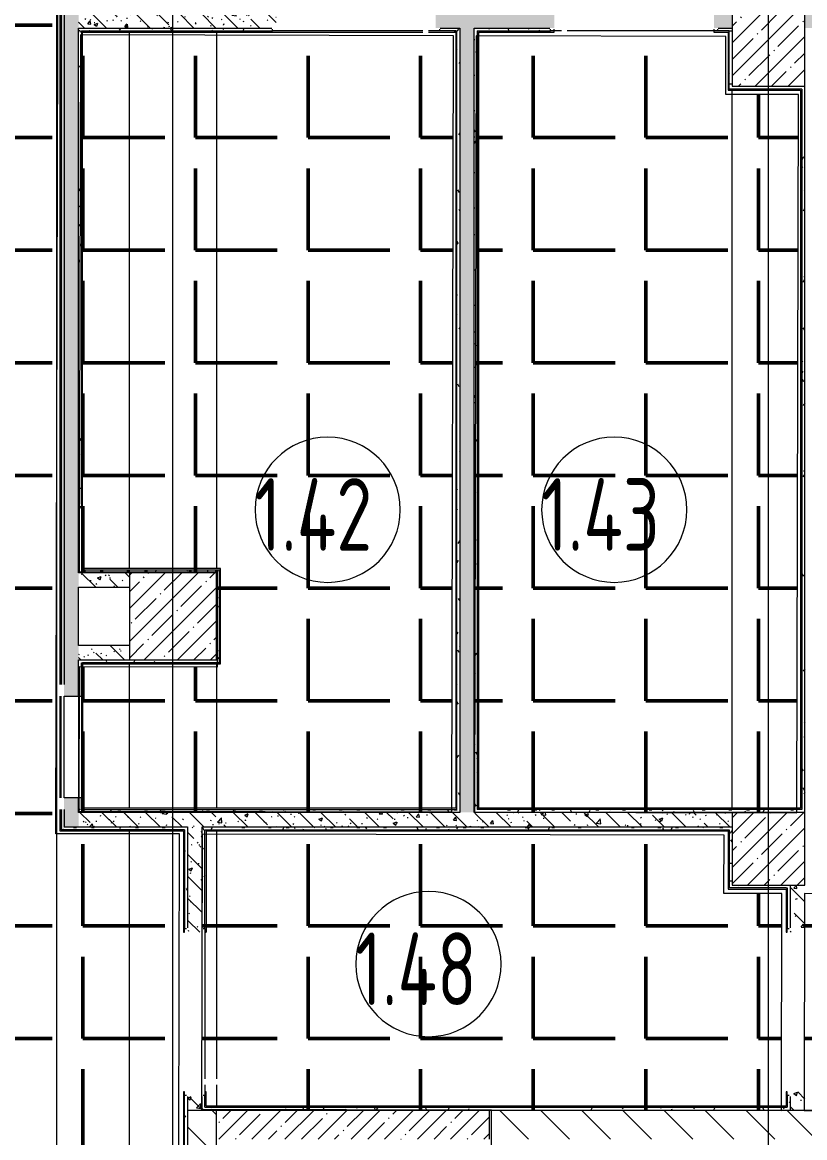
# Model space of a CAD drawing. Header units: millimetres. Extents: x -213547 to 415037, y -3642 to 106956.
# Drawn here: x 65487 to 70875, y 13274 to 20953 of the extents above; entities that cross this region are included whole.
import ezdxf

# ---------------------------------------------------------------- set-up
doc = ezdxf.new("R2010")
doc.units = ezdxf.units.MM
for name, color, linetype, lineweight in [('1144 Монтаж CF7', 152, 'Continuous', 50), ('A-AREA-BNDY', 7, 'Continuous', 5), ('A-AREA-IDEN', 7, 'Continuous', 9), ('A-FLOR', 7, 'Continuous', 9), ('A-WALL', 7, 'Continuous', 5), ('I-WALL', 7, 'Continuous', 5), ('S-COLS', 7, 'Continuous', 9), ('S-COLS-1', 7, 'Continuous', 5), ('Оси', 7, 'Continuous', 9)]:
    doc.layers.add(name, color=color, linetype=linetype, lineweight=lineweight)
doc.layers.add('A-WALL-1', color=9, linetype='Continuous', lineweight=5, true_color=0x808080)
doc.layers.add('A-WALL-FNSH-1', color=9, linetype='Continuous', lineweight=5, true_color=0x808080)
doc.styles.add('СПДС', font='ГОСТ тип А.ttf', dxfattribs={"width": 0.9})
pattern_1 = [(135, (64.7, -136.06), (-150.8683, -150.8683), [213.36, -35.56, 7.112, -35.56]), (135, (64.7, 14.71), (-150.8683, -150.8683), []), (50, (64.7, -136.06), (255.05767, -22.3145), [26.67, -293.37]), (355, (64.7, -136.06), (-49.3404, 267.4791), [21.336, -234.696]), (100.451, (85.96, -137.92), (205.7195, 245.16356), [22.666, -249.326]), (46.184, (64.7, -64.94), (379.511, -58.86), [40.005, -440.055]), (96.636, (96.33, -69.85), (332.3634, 346.3991), [33.999, -373.989]), (351.184, (64.7, -64.94), (332.3669, 346.3953), [32.004, -352.044]), (21, (100.26, -82.72), (212.26017, -143.1711), [26.67, -293.37]), (326, (100.26, -82.72), (86.5224, 257.8632), [21.336, -234.696]), (71.451, (117.95, -94.65), (298.78395, 114.6901), [22.666, -249.326]), (37.5, (64.7, -136.06), (4.32385, 118.37751), [6.706, -225.146, 6.706, -231.546, -235.585]), (37.5, (64.7, -136.06), (4.32385, 118.37751), [-470.103, 6.706, -228.879]), (7.5, (64.7, -136.06), (93.54758, 140.2533), [6.706, -129.134, 6.706, -219.812, -89.789]), (7.5, (64.7, -136.06), (93.54758, 140.2533), [-362.356, 6.706, -83.083]), (327.5, (-14.6, -136.06), (189.82734, -8.02019), [6.706, -82.194, 6.706, -270.662, -368.046]), (327.5, (-14.6, -136.06), (189.82734, -8.02019), [-366.268, 6.706, -361.34]), (317.5, (-50.16, -136.06), (207.38114, 35.59764), [6.706, -108.864, 6.706, -177.495, -261.366]), (317.5, (-50.16, -136.06), (207.38114, 35.59764), [-299.771, 6.706, -254.66])]
pattern_2 = [(135, (64.7, -136.06), (-141.42136, -141.42136), [])]
pattern_3 = [(0, (64.7, -136.06), (243.84, 60.96), [20.117, -162.763, 20.117, -162.763, -975.36]), (0, (64.7, -136.06), (243.84, 60.96), [-365.76, 20.117, -345.643, 20.117, -162.763, -426.72]), (0, (64.7, -136.06), (243.84, 60.96), [-914.4, 20.117, -101.803, 20.117, -284.683]), (120, (156.14, -105.58), (-174.71291, 180.691634), [20.117, -162.763, 20.117, -162.763, -975.36]), (120, (156.14, -105.58), (-174.71291, 180.691634), [-365.76, 20.117, -345.643, 20.117, -162.763, -426.72]), (120, (156.14, -105.58), (-174.71291, 180.691634), [-914.4, 20.117, -101.803, 20.117, -284.683]), (240, (186.62, 16.34), (-69.12709, -241.651634), [20.117, -162.763, 20.117, -162.763, -975.36]), (240, (186.62, 16.34), (-69.12709, -241.651634), [-365.76, 20.117, -345.643, 20.117, -162.763, -426.72]), (240, (186.62, 16.34), (-69.12709, -241.651634), [-914.4, 20.117, -101.803, 20.117, -284.683])]
pattern_4 = [(0, (0, 0), (0, 775.335), [563.88, -211.455]), (90, (0, 0), (-775.335, 5e-14), [563.88, -211.455])]

# ---------------------------------------------------------------- blocks, each defined once
blk = doc.blocks.new('BSC_Колонна _Прямоугольная - 600х600-V21-Объем проектирования 1 этажа')
at = {"layer": 'S-COLS-1'}
h = blk.add_hatch(dxfattribs=at)
h.set_pattern_fill('FP_31', color=256, style=0, pattern_type=2)
h.set_pattern_definition([(45, (-66460, -17000), (-114.04925, 114.04925), []), (45, (-66345.95, -17000), (-114.04925, 114.04925), [201.613, -40.323, 6.706, -33.617])])
h.paths.add_polyline_path([(300, -300), (300, 300), (-300, 300), (-300, -300)])
for p, q in [((300, 300), (-300, 300)), ((-300, 300), (-300, -300)), ((300, -300), (300, 300)), ((-300, -300), (300, -300))]:
    blk.add_line(p, q, dxfattribs=at)
blk = doc.blocks.new('BSC_Колонна _Прямоугольная - 500х500-V91-Объем проектирования 1 этажа')
at = {"layer": 'S-COLS-1'}
h = blk.add_hatch(dxfattribs=at)
h.set_pattern_fill('FP_109', color=256, style=0, pattern_type=2)
h.set_pattern_definition([(45, (-70560, -15400), (-114.04925, 114.04925), []), (45, (-70445.95, -15400), (-114.04925, 114.04925), [201.613, -40.323, 6.706, -33.617])])
h.paths.add_polyline_path([(-222.9, -250), (250, -250), (250, 250), (-250, 250), (-250, -250)])
for p, q in [((250, 250), (-250, 250)), ((-250, 250), (-250, -250)), ((250, -250), (250, 250)), ((-250, -250), (250, -250))]:
    blk.add_line(p, q, dxfattribs=at)
blk = doc.blocks.new('BSC_Колонна _Прямоугольная - 500х500-V131-Объем проектирования 1 этажа')
at = {"layer": 'S-COLS-1'}
h = blk.add_hatch(dxfattribs=at)
h.set_pattern_fill('FP_132', color=256, style=0, pattern_type=2)
h.set_pattern_definition([(45, (-70560, -20900), (-114.04925, 114.04925), []), (45, (-70445.95, -20900), (-114.04925, 114.04925), [201.613, -40.323, 6.706, -33.617])])
h.paths.add_polyline_path([(-250, -250), (250, -250), (250, 250), (-250, 250), (-250, -237.6)])
for p, q in [((250, 250), (-250, 250)), ((-250, 250), (-250, -250)), ((250, -250), (250, 250)), ((-250, -250), (250, -250))]:
    blk.add_line(p, q, dxfattribs=at)
blk = doc.blocks.new('Марка_Помещения - Номер-25198446-Объем проектирования 1 этажа')
at = {"layer": 'A-AREA-IDEN'}
for start, end in [(360, 180), (180, 360)]:
    blk.add_arc((0, 0), 2.5, start, end, dxfattribs=at)

msp = doc.modelspace()

# ---------------------------------------------------------------- hatches: boundary and pattern name
at = {"layer": '1144 Монтаж CF7'}
h = msp.add_hatch(dxfattribs=at)
h.set_pattern_fill('ANGLE', color=256, scale=111)
h.set_pattern_definition(pattern_4)
h.paths.add_polyline_path([(66715.6, 23170.9), (66718.9, 24594.9), (60796.9, 24608.8), (60782.4, 18428.8), (57622.4, 18436.3), (57606.8, 11785.3), (60160.8, 11779.3), (60161.7, 12186.3), (60817.7, 12184.7), (60816.8, 11784.7), (66160.8, 11772.2), (66161.7, 12172.2), (66561.7, 12171.3), (66569.2, 15365.2), (65719.2, 15367.2), (65736.4, 22673.2), (66186.4, 22672.2), (66187.6, 23172.2)])
h = msp.add_hatch(dxfattribs=at)
h.set_pattern_fill('ANGLE', color=256, scale=111)
h.set_pattern_definition(pattern_4)
h.paths.add_polyline_path([(65877.9, 16516.9), (65875.6, 15522.9), (68444.6, 15516.8), (68457.1, 20860.8), (65888.1, 20866.9), (65879.5, 17172.9), (66829.5, 17170.6), (66827.9, 16514.6)])
h = msp.add_hatch(dxfattribs=at)
h.set_pattern_fill('ANGLE', color=256, scale=111)
h.set_pattern_definition(pattern_4)
h.paths.add_polyline_path([(70819.6, 15511.3), (70831.2, 20455.3), (70331.2, 20456.4), (70332.1, 20856.4), (68613.1, 20860.5), (68600.6, 15516.5)])
h = msp.add_hatch(dxfattribs=at)
h.set_pattern_fill('ANGLE', color=256, scale=111)
h.set_pattern_definition(pattern_4)
h.paths.add_polyline_path([(81062.3, 14931.2), (81062.3, 14959.2), (79140.3, 14963.7), (79140.3, 14935.7), (78592.3, 14937), (78592.3, 14965), (76480.1, 14970), (76480.1, 14942), (70874.3, 14955.1), (70870.8, 13461.1), (86274.7, 13425), (86280.5, 15869), (85036.5, 15871.9), (85034.2, 14921.9)])
h = msp.add_hatch(dxfattribs=at)
h.set_pattern_fill('ANGLE', color=256, scale=111)
h.set_pattern_definition(pattern_4)
h.paths.add_polyline_path([(66725.2, 15364.9), (66720.8, 13470.9), (70714.8, 13461.5), (70718.3, 14955.5), (70318.3, 14956.4), (70319.2, 15356.4)])
at = {"layer": 'I-WALL'}
h = msp.add_hatch(dxfattribs=at)
h.set_pattern_fill('FP_191', color=256, style=0, pattern_type=2)
h.set_pattern_definition(pattern_3)
h.paths.add_polyline_path([(65774.7, 15393.9), (65774.7, 15533.9), (65754.7, 15533.9), (65754.7, 15393.9), (65759.9, 15393.9)])
h.paths.add_polyline_path([(65774.7, 16393.9), (65774.7, 22663.9), (65754.7, 22663.9), (65754.7, 16393.9), (65759.9, 16393.9)])
h = msp.add_hatch(dxfattribs=at)
h.set_pattern_fill('FP_41', color=256, style=0, pattern_type=2)
h.set_pattern_definition(pattern_1)
h.paths.add_polyline_path([(65774.7, 15413.9), (65874.7, 15413.9), (65874.7, 15613.9), (65774.7, 15613.9), (65774.7, 15513.9)])
h.paths.add_polyline_path([(65774.7, 16313.9), (65874.7, 16313.9), (65874.7, 22663.9), (65774.7, 22663.9), (65774.7, 16393.9)])
h = msp.add_hatch(dxfattribs=at)
h.set_pattern_fill('FP_41', color=256, style=0, pattern_type=2)
h.set_pattern_definition(pattern_1)
h.paths.add_polyline_path([(66844.7, 20913.9), (67234.7, 20913.9), (67234.7, 21013.9), (65874.7, 21013.9), (65874.7, 20913.9), (66824.7, 20913.9)])
h = msp.add_hatch(dxfattribs=at)
h.set_pattern_fill('FP_41', color=256, style=0, pattern_type=2)
h.set_pattern_definition(pattern_1)
h.paths.add_polyline_path([(78474.5, 20913.9), (78644.5, 20913.9), (78644.5, 21013.9), (78444.5, 21013.9), (78444.5, 20913.9)])
h.paths.add_polyline_path([(76239.5, 20913.9), (77344.5, 20913.9), (77344.5, 21013.9), (76209.5, 21013.9), (76209.5, 20913.9), (76234.5, 20913.9)])
h.paths.add_polyline_path([(70274.7, 20913.9), (70374.7, 20913.9), (70374.7, 21013.9), (70249.7, 21013.8), (70249.7, 20913.9)])
h.paths.add_polyline_path([(70874.7, 20913.9), (74809.5, 20913.9), (74809.5, 21013.9), (70874.7, 21013.9), (70874.7, 20928.2)])
h.paths.add_polyline_path([(69149.7, 20913.9), (69149.7, 21013.9), (68334.7, 21013.9), (68334.7, 20913.9), (69124.7, 20913.9)])
h = msp.add_hatch(dxfattribs=at)
h.set_pattern_fill('FP_191', color=256, style=0, pattern_type=2)
h.set_pattern_definition(pattern_3)
h.paths.add_polyline_path([(65877.1, 17183.9), (65894.7, 17184.1), (65894.7, 20913.9), (65874.7, 20913.9), (65874.7, 17183.9)])
h = msp.add_hatch(dxfattribs=at)
h.set_pattern_fill('FP_191', color=256, style=0, pattern_type=2)
h.set_pattern_definition(pattern_3)
h.paths.add_polyline_path([(68499.7, 20893.9), (68499.7, 20913.9), (68364.7, 20913), (68364.7, 20905.9), (68359.7, 20905.9), (68359.7, 20893.9), (68479.7, 20893.9)])
h.paths.add_polyline_path([(65894.7, 20893.9), (67209.7, 20893.9), (67209.7, 20905.9), (67204.7, 20905.9), (67204.7, 20913.9), (65894.7, 20913.9), (65894.7, 20893.9)])
h = msp.add_hatch(dxfattribs=at)
h.set_pattern_fill('FP_191', color=256, style=0, pattern_type=2)
h.set_pattern_definition(pattern_3)
h.paths.add_polyline_path([(68499.7, 15533.9), (68499.7, 20893.9), (68479.7, 20892.5), (68479.7, 15533.9)])
h = msp.add_hatch(dxfattribs=at)
h.set_pattern_fill('FP_41', color=256, style=0, pattern_type=2)
h.set_pattern_definition(pattern_1)
h.paths.add_polyline_path([(68599.7, 15513.9), (68599.7, 20913.9), (68499.7, 20913.9), (68499.7, 15513.9), (68514.7, 15513.9)])
h = msp.add_hatch(dxfattribs=at)
h.set_pattern_fill('FP_191', color=256, style=0, pattern_type=2)
h.set_pattern_definition(pattern_3)
h.paths.add_polyline_path([(70374.7, 20893.9), (70374.7, 20913.9), (70279.7, 20912.5), (70279.7, 20905.9), (70274.7, 20905.9), (70274.7, 20893.9), (70354.7, 20893.9)])
h.paths.add_polyline_path([(68619.7, 20893.9), (69124.7, 20893.9), (69124.7, 20905.9), (69119.7, 20905.9), (69119.7, 20913.9), (68599.7, 20913.9), (68599.7, 20893.9)])
h = msp.add_hatch(dxfattribs=at)
h.set_pattern_fill('FP_191', color=256, style=0, pattern_type=2)
h.set_pattern_definition(pattern_3)
h.paths.add_polyline_path([(68599.7, 15513.9), (68619.7, 15513.9), (68619.7, 20893.9), (68599.7, 20893.9), (68599.7, 15533.9)])
h = msp.add_hatch(dxfattribs=at)
h.set_pattern_fill('FP_191', color=256, style=0, pattern_type=2)
h.set_pattern_definition(pattern_3)
h.paths.add_polyline_path([(70354.7, 20513.9), (70374.7, 20513.9), (70374.7, 20893.9), (70354.7, 20891.7), (70354.7, 20526.3)])
h = msp.add_hatch(dxfattribs=at)
h.set_pattern_fill('FP_191', color=256, style=0, pattern_type=2)
h.set_pattern_definition(pattern_3)
h.paths.add_polyline_path([(70846.7, 20493.9), (70854.7, 20493.9), (70854.7, 20513.9), (70354.7, 20513.9), (70354.7, 20493.9), (70376.7, 20493.9)])
h = msp.add_hatch(dxfattribs=at)
h.set_pattern_fill('FP_191', color=256, style=0, pattern_type=2)
h.set_pattern_definition(pattern_3)
h.paths.add_polyline_path([(70854.7, 15533.9), (70874.7, 15533.9), (70874.7, 20513.9), (70854.7, 20513.9), (70854.7, 15554.9)])
h = msp.add_hatch(dxfattribs=at)
h.set_pattern_fill('FP_191', color=256, style=0, pattern_type=2)
h.set_pattern_definition(pattern_3)
h.paths.add_polyline_path([(66224.7, 17163.9), (66824.7, 17163.9), (66822.5, 17183.9), (65874.7, 17183.9), (65874.7, 17163.9), (65894.7, 17163.9)])
h = msp.add_hatch(dxfattribs=at)
h.set_pattern_fill('FP_41', color=256, style=0, pattern_type=2)
h.set_pattern_definition(pattern_1)
h.paths.add_polyline_path([(65874.7, 17063.9), (66224.7, 17063.9), (66224.7, 17163.9), (65874.7, 17163.9)])
h = msp.add_hatch(dxfattribs=at)
h.set_pattern_fill('FP_191', color=256, style=0, pattern_type=2)
h.set_pattern_definition(pattern_3)
h.paths.add_polyline_path([(66824.7, 16563.9), (66844.7, 16564.4), (66844.7, 17183.9), (66824.7, 17183.9), (66824.7, 16816.4)])
h = msp.add_hatch(dxfattribs=at)
h.set_pattern_fill('FP_41', color=256, style=0, pattern_type=2)
h.set_pattern_definition(pattern_1)
h.paths.add_polyline_path([(66224.7, 16563.9), (66224.7, 16663.9), (65874.7, 16663.9), (65874.7, 16563.9), (65894.7, 16563.9)])
h = msp.add_hatch(dxfattribs=at)
h.set_pattern_fill('FP_191', color=256, style=0, pattern_type=2)
h.set_pattern_definition(pattern_3)
h.paths.add_polyline_path([(65874.7, 15513.9), (65894.7, 15513.9), (65894.7, 15613.9), (65874.7, 15613.9), (65874.7, 15533.9)])
h.paths.add_polyline_path([(65894.7, 16313.9), (65894.7, 16563.9), (65874.7, 16563.9), (65874.7, 16313.9)])
h = msp.add_hatch(dxfattribs=at)
h.set_pattern_fill('FP_191', color=256, style=0, pattern_type=2)
h.set_pattern_definition(pattern_3)
h.paths.add_polyline_path([(66224.7, 16543.9), (66844.7, 16543.9), (66844.7, 16563.9), (65894.7, 16563.9), (65894.7, 16543.9), (65902.7, 16543.9)])
h = msp.add_hatch(dxfattribs=at)
h.set_pattern_fill('FP_41', color=256, style=0, pattern_type=2)
h.set_pattern_definition(pattern_1)
h.paths.add_polyline_path([(68599.7, 15413.9), (68599.7, 15513.9), (65874.7, 15513.9), (65874.7, 15413.9), (68514.7, 15413.9)])
h = msp.add_hatch(dxfattribs=at)
h.set_pattern_fill('FP_191', color=256, style=0, pattern_type=2)
h.set_pattern_definition(pattern_3)
h.paths.add_polyline_path([(68474.7, 15513.9), (68499.7, 15513.9), (68499.7, 15533.9), (65894.7, 15533.9), (65894.7, 15513.9), (68291.4, 15513.9)])
h = msp.add_hatch(dxfattribs=at)
h.set_pattern_fill('FP_41', color=256, style=0, pattern_type=2)
h.set_pattern_definition(pattern_1)
h.paths.add_polyline_path([(68619.7, 15413.9), (70374.7, 15413.9), (70374.7, 15513.9), (68599.7, 15513.9), (68599.7, 15413.9)])
h = msp.add_hatch(dxfattribs=at)
h.set_pattern_fill('FP_191', color=256, style=0, pattern_type=2)
h.set_pattern_definition(pattern_3)
h.paths.add_polyline_path([(70854.7, 15513.9), (70874.7, 15513.9), (70872.7, 15533.9), (68619.7, 15533.9), (68619.8, 15513.9), (70374.7, 15513.9)])
h = msp.add_hatch(dxfattribs=at)
h.set_pattern_fill('FP_191', color=256, style=0, pattern_type=2)
h.set_pattern_definition(pattern_3)
h.paths.add_polyline_path([(66604.7, 15393.9), (66624.7, 15393.9), (66624.7, 15413.9), (65774.7, 15413.9), (65774.7, 15393.9), (66596.7, 15393.9)])
h = msp.add_hatch(dxfattribs=at)
h.set_pattern_fill('FP_191', color=256, style=0, pattern_type=2)
h.set_pattern_definition(pattern_3)
h.paths.add_polyline_path([(66624.7, 12163.9), (66624.6, 13558.9), (66616.7, 13558.9), (66616.7, 13563.9), (66604.7, 13563.9), (66604.7, 12163.9)])
h.paths.add_polyline_path([(66616.7, 14713.9), (66616.7, 14718.9), (66624.7, 14718.9), (66624.7, 15393.9), (66604.7, 15393.7), (66604.7, 14713.9)])
h = msp.add_hatch(dxfattribs=at)
h.set_pattern_fill('FP_41', color=256, style=0, pattern_type=2)
h.set_pattern_definition(pattern_1)
h.paths.add_polyline_path([(66624.7, 13463.9), (66724.7, 13463.9), (66724.7, 13588.9), (66624.7, 13588.9), (66624.7, 13481.5)])
h.paths.add_polyline_path([(66724.7, 14688.9), (66724.7, 15413.9), (66624.7, 15413.9), (66624.7, 14688.9)])
h = msp.add_hatch(dxfattribs=at)
h.set_pattern_fill('FP_191', color=256, style=0, pattern_type=2)
h.set_pattern_definition(pattern_3)
h.paths.add_polyline_path([(66724.7, 13463.9), (66744.7, 13463.9), (66744.7, 13563.9), (66732.7, 13563.9), (66732.7, 13558.9), (66724.7, 13558.9), (66724.7, 13483.5)])
h.paths.add_polyline_path([(66732.7, 14713.9), (66744.7, 14713.9), (66744.7, 15413.9), (66724.7, 15413.9), (66724.8, 14718.9), (66732.7, 14718.9)])
h = msp.add_hatch(dxfattribs=at)
h.set_pattern_fill('FP_191', color=256, style=0, pattern_type=2)
h.set_pattern_definition(pattern_3)
h.paths.add_polyline_path([(66744.7, 15393.9), (70374.7, 15393.9), (70374.7, 15413.9), (66744.7, 15413.9)])
h = msp.add_hatch(dxfattribs=at)
h.set_pattern_fill('FP_191', color=256, style=0, pattern_type=2)
h.set_pattern_definition(pattern_3)
h.paths.add_polyline_path([(70354.7, 14993.9), (70374.7, 14993.9), (70374.7, 15393.9), (70354.7, 15393.9), (70354.7, 15013.9)])
h = msp.add_hatch(dxfattribs=at)
h.set_pattern_fill('FP_191', color=256, style=0, pattern_type=2)
h.set_pattern_definition(pattern_3)
h.paths.add_polyline_path([(70746.7, 14993.9), (70774.7, 14993.9), (70774.7, 15013.9), (70374.7, 15013.9), (70374.7, 14993.9), (70401.8, 14993.9)])
h = msp.add_hatch(dxfattribs=at)
h.set_pattern_fill('FP_191', color=256, style=0, pattern_type=2)
h.set_pattern_definition(pattern_3)
h.paths.add_polyline_path([(70754.7, 13483.9), (70774.7, 13484), (70773.3, 13558.9), (70766.7, 13558.9), (70766.7, 13563.9), (70754.7, 13563.9), (70754.7, 13491.9)])
h.paths.add_polyline_path([(70754.7, 14713.9), (70766.7, 14713.9), (70766.7, 14718.9), (70774.7, 14718.9), (70774.7, 14993.9), (70754.7, 14993.5), (70754.7, 14910.4)])
h = msp.add_hatch(dxfattribs=at)
h.set_pattern_fill('FP_41', color=256, style=0, pattern_type=2)
h.set_pattern_definition(pattern_1)
h.paths.add_polyline_path([(70820.4, 13463.9), (70874.7, 13463.9), (70874.7, 13588.9), (70774.7, 13588.9), (70774.7, 13463.9), (70794.7, 13463.9)])
h.paths.add_polyline_path([(70874.7, 14688.9), (70874.7, 15013.9), (70774.7, 15013.9), (70774.7, 14688.9)])
h = msp.add_hatch(dxfattribs=at)
h.set_pattern_fill('FP_23', color=256, style=0, pattern_type=2)
h.set_pattern_definition(pattern_2)
h.paths.add_polyline_path([(66624.7, 12163.9), (66824.7, 12163.9), (66824.7, 13463.9), (66624.7, 13463.9), (66624.7, 12183.9)])
h = msp.add_hatch(dxfattribs=at)
h.set_pattern_fill('FP_191', color=256, style=0, pattern_type=2)
h.set_pattern_definition(pattern_3)
h.paths.add_polyline_path([(70774.7, 13463.9), (70774.7, 13483.9), (66744.7, 13483.9), (66744.7, 13463.9), (70754.7, 13463.9)])
h = msp.add_hatch(dxfattribs=at)
h.set_pattern_fill('FP_1', color=256, style=0, pattern_type=2)
h.set_pattern_definition([(45, (64.7, -136.06), (-114.04925, 114.04925), []), (45, (178.75, -136.06), (-114.04925, 114.04925), [201.612, -40.322, 6.706, -33.617])])
h.paths.add_polyline_path([(68514.7, 13263.9), (68704.7, 13263.9), (68704.7, 13463.9), (66824.7, 13463.9), (66824.7, 13263.9), (68424.7, 13263.9)])
h = msp.add_hatch(dxfattribs=at)
h.set_pattern_fill('FP_23', color=256, style=0, pattern_type=2)
h.set_pattern_definition(pattern_2)
h.paths.add_polyline_path([(77344.5, 13263.9), (84764.7, 13263.9), (84764.7, 13463.9), (68714.7, 13463.9), (68714.7, 13263.9), (77286.3, 13263.9)])

# ---------------------------------------------------------------- linework, layer by layer
at = {"layer": 'A-AREA-BNDY', "flags": 128}
for points in [[(66715.6, 23170.9), (66718.9, 24594.9), (60796.9, 24608.8), (60782.4, 18428.8), (57622.4, 18436.3), (57606.8, 11785.3), (60160.8, 11779.3), (60161.7, 12186.3), (60817.7, 12184.7), (60816.8, 11784.7), (66160.8, 11772.2), (66161.7, 12172.2), (66561.7, 12171.3), (66569.2, 15365.2), (65719.2, 15367.2), (65736.4, 22673.2), (66186.4, 22672.2), (66187.6, 23172.2)], [(65877.9, 16516.9), (65875.6, 15522.9), (68444.6, 15516.8), (68457.1, 20860.8), (65888.1, 20866.9), (65879.5, 17172.9), (66829.5, 17170.6), (66827.9, 16514.6)], [(70819.6, 15511.3), (70831.2, 20455.3), (70331.2, 20456.4), (70332.1, 20856.4), (68613.1, 20860.5), (68600.6, 15516.5)], [(81062.3, 14931.2), (81062.3, 14959.2), (79140.3, 14963.7), (79140.3, 14935.7), (78592.3, 14937), (78592.3, 14965), (76480.1, 14970), (76480.1, 14942), (70874.3, 14955.1), (70870.8, 13461.1), (86274.7, 13425), (86280.5, 15869), (85036.5, 15871.9), (85034.2, 14921.9)], [(66725.2, 15364.9), (66720.8, 13470.9), (70714.8, 13461.5), (70718.3, 14955.5), (70318.3, 14956.4), (70319.2, 15356.4)]]:
    msp.add_lwpolyline(points, close=True, dxfattribs=at)
at = {"layer": 'A-FLOR'}
for p, q in [((67209.7, 20893.9), (67209.7, 20905.9)), ((68244.7, 20893.9), (67757.4, 20893.9)), ((68359.7, 20893.9), (68284.7, 20893.9)), ((68359.7, 20905.9), (68359.7, 20893.9)), ((69149.7, 20893.9), (69149.7, 20905.9)), ((69199.7, 20893.9), (69149.7, 20893.9)), ((70249.7, 20893.9), (69239.7, 20893.9)), ((70249.7, 20905.9), (70249.7, 20893.9)), ((66224.7, 17191.9), (66224.7, 20885.9)), ((66824.7, 20885.9), (66824.7, 17191.9)), ((70374.7, 15541.9), (70374.7, 20485.9)), ((66224.7, 15541.9), (66224.7, 16535.9)), ((66824.7, 16535.9), (66824.7, 15541.9)), ((66224.7, 12191.9), (66224.7, 15385.9)), ((66824.7, 15385.1), (66824.7, 13678.9)), ((66604.7, 14713.9), (66616.7, 14713.9)), ((66732.7, 14713.9), (66744.7, 14713.9)), ((66744.7, 14696.4), (66744.7, 13678.9)), ((70754.7, 14713.9), (70766.7, 14713.9)), ((66744.7, 13638.9), (66744.7, 13588.9)), ((66824.7, 13638.9), (66824.7, 13491.9)), ((66616.7, 13563.9), (66604.7, 13563.9)), ((66744.7, 13563.9), (66732.7, 13563.9)), ((70766.7, 13563.9), (70754.7, 13563.9))]:
    msp.add_line(p, q, dxfattribs=at)
at = {"layer": 'A-WALL'}
for p, q in [((65894.7, 20893.9), (67209.7, 20893.9)), ((65894.7, 20893.9), (65894.7, 17183.9)), ((68479.7, 15533.9), (68479.7, 20893.9)), ((68599.7, 20913.9), (69119.7, 20913.9)), ((68619.7, 20893.9), (69124.7, 20893.9)), ((68619.7, 20893.9), (68619.7, 15533.9)), ((70354.7, 20893.9), (70274.7, 20893.9)), ((70279.7, 20913.9), (70374.7, 20913.9)), ((70354.7, 20513.9), (70354.7, 20893.9)), ((70854.7, 20493.9), (70354.7, 20493.9)), ((70854.7, 20493.9), (70854.7, 15533.9)), ((65894.7, 17183.9), (66844.7, 17183.9)), ((65894.7, 16313.9), (65894.7, 16543.9)), ((65894.7, 15533.9), (65894.7, 15613.9)), ((65894.7, 15533.9), (68479.7, 15533.9)), ((66604.7, 15393.9), (65754.7, 15393.9)), ((66604.7, 15393.9), (66604.7, 14713.9)), ((66744.7, 14713.9), (66744.7, 15393.9)), ((70354.7, 15393.9), (70354.7, 14993.9)), ((70754.7, 14993.9), (70754.7, 14713.9)), ((70754.7, 14993.9), (70754.7, 14993.9)), ((66604.7, 12183.9), (66604.7, 13563.9)), ((66744.7, 13483.9), (66744.7, 13563.9)), ((70754.7, 13563.9), (70754.7, 13483.9)), ((66744.7, 13483.9), (70754.7, 13483.9))]:
    msp.add_line(p, q, dxfattribs=at)
at = {"layer": 'A-WALL-1'}
for p, q in [((65754.7, 22683.9), (65754.7, 16393.9)), ((65774.7, 22663.9), (65774.7, 16393.9)), ((65874.7, 17163.9), (65874.7, 20913.9)), ((65874.7, 20913.9), (67204.7, 20913.9)), ((68364.7, 20913.9), (68499.7, 20913.9)), ((68471.7, 20893.9), (68479.7, 20893.9)), ((68499.7, 20913.9), (68499.7, 15513.9)), ((68599.7, 15513.9), (68599.7, 20913.9)), ((69124.7, 20893.9), (69124.7, 20905.9)), ((70274.7, 20905.9), (70274.7, 20893.9)), ((70874.7, 15513.9), (70874.7, 20513.9)), ((66224.7, 17163.9), (65874.7, 17163.9)), ((66844.7, 16543.9), (66844.7, 17183.9)), ((65874.7, 16663.9), (65874.7, 17063.9)), ((65874.7, 17063.9), (66224.7, 17063.9)), ((66224.7, 16663.9), (65874.7, 16663.9)), ((65874.7, 16313.9), (65874.7, 16563.9)), ((65874.7, 16563.9), (66224.7, 16563.9)), ((65894.7, 16543.9), (65902.7, 16543.9)), ((65774.7, 16313.9), (65894.7, 16313.9)), ((65894.7, 15613.9), (65774.7, 15613.9)), ((65874.7, 15513.9), (65874.7, 15613.9)), ((65754.7, 15533.9), (65754.7, 15393.9)), ((65774.7, 15533.9), (65774.7, 15413.9)), ((68499.7, 15513.9), (65874.7, 15513.9)), ((70374.7, 15513.9), (68599.7, 15513.9)), ((70854.7, 15533.9), (68619.7, 15533.9)), ((65774.7, 15413.9), (66624.7, 15413.9)), ((66624.7, 15413.9), (66624.7, 14718.9)), ((66724.7, 15413.9), (70374.7, 15413.9)), ((66724.7, 14718.9), (66724.7, 15413.9)), ((66744.7, 15393.9), (70354.7, 15393.9)), ((70746.7, 14993.9), (70754.7, 14993.9)), ((70774.7, 15013.9), (70774.7, 14718.9)), ((66624.7, 13558.9), (66624.7, 12163.9)), ((66724.7, 13463.9), (66724.7, 13558.9)), ((70774.7, 13558.9), (70774.7, 13463.9)), ((66624.7, 13463.9), (85174.7, 13463.9)), ((66824.7, 12163.9), (66824.7, 13463.9)), ((68704.7, 13263.9), (68704.7, 13463.9)), ((68714.7, 13463.9), (68714.7, 11563.9))]:
    msp.add_line(p, q, dxfattribs=at)
at = {"layer": 'A-WALL-FNSH-1'}
for p, q in [((65746.7, 22691.9), (65746.7, 16393.9)), ((67757.4, 20893.9), (67209.7, 20893.9)), ((68471.7, 20893.9), (68359.7, 20893.9)), ((69149.7, 20893.9), (69124.7, 20893.9)), ((69149.7, 20885.9), (69149.7, 20893.9)), ((70274.7, 20893.9), (70249.7, 20893.9)), ((70249.7, 20893.9), (70249.7, 20885.9)), ((65902.7, 20885.9), (68244.7, 20885.9)), ((65902.7, 17191.9), (65902.7, 20885.9)), ((68284.7, 20885.9), (68471.7, 20885.9)), ((68471.7, 20885.9), (68471.7, 15541.9)), ((68627.7, 20885.9), (69149.7, 20885.9)), ((68627.7, 20885.9), (68627.7, 15533.9)), ((70249.7, 20885.9), (70346.7, 20885.9)), ((70346.7, 20885.9), (70346.7, 20485.9)), ((70354.7, 20493.9), (70354.7, 20513.9)), ((70346.7, 20485.9), (70846.7, 20485.9)), ((70846.7, 20485.9), (70846.7, 15541.9)), ((66852.7, 17191.9), (65902.7, 17191.9)), ((66852.7, 16535.9), (66852.7, 17191.9)), ((66844.7, 16543.9), (65902.7, 16543.9)), ((65902.7, 16543.9), (65902.7, 15541.9)), ((65902.7, 16535.9), (66852.7, 16535.9)), ((65746.7, 16313.9), (65746.7, 15613.9)), ((65754.7, 15613.9), (65754.7, 16313.9)), ((65894.7, 16313.9), (65894.7, 15613.9)), ((65746.7, 15533.9), (65746.7, 15385.9)), ((68471.7, 15541.9), (65902.7, 15541.9)), ((70846.7, 15541.9), (68627.7, 15541.9)), ((65746.7, 15385.9), (66596.7, 15385.9)), ((66596.7, 15385.9), (66596.7, 14688.9)), ((66752.7, 15393.9), (66752.7, 14688.9)), ((66752.7, 15385.9), (70346.7, 15385.9)), ((70346.7, 15385.9), (70346.7, 14985.9)), ((70346.7, 14985.9), (70746.7, 14985.9)), ((70746.7, 14993.9), (70354.7, 14993.9)), ((70746.7, 14985.9), (70746.7, 14688.9)), ((66596.7, 14688.9), (66604.7, 14688.9)), ((66604.7, 14688.9), (66604.7, 14713.9)), ((66744.7, 14713.9), (66744.7, 14696.4)), ((66744.7, 14688.9), (66752.7, 14688.9)), ((70746.7, 14688.9), (70754.7, 14688.9)), ((70754.7, 14688.9), (70754.7, 14713.9)), ((66604.7, 13588.9), (66596.7, 13588.9)), ((66596.7, 13588.9), (66596.7, 12191.9)), ((66604.7, 13563.9), (66604.7, 13588.9)), ((66744.7, 13588.9), (66744.7, 13563.9)), ((66752.7, 13588.9), (66744.7, 13588.9)), ((66752.7, 13491.9), (66752.7, 13588.9)), ((70754.7, 13588.9), (70746.7, 13588.9)), ((70746.7, 13588.9), (70746.7, 13491.9)), ((70754.7, 13563.9), (70754.7, 13588.9)), ((70746.7, 13491.9), (66752.7, 13491.9))]:
    msp.add_line(p, q, dxfattribs=at)
at = {"layer": 'I-WALL'}
for p, q in [((65774.7, 15613.9), (65774.7, 16313.9)), ((65874.7, 16313.9), (65874.7, 15613.9))]:
    msp.add_line(p, q, dxfattribs=at)
at = {"layer": 'Оси'}
for points in [[(65724.7, -2042.3), (65724.7, 2957.7), (65724.7, 22262), (65724.7, 27262)], [(66997.4, -2042.3), (66997.4, -1322.8), (66524.7, -759.5), (66524.7, 4240.5), (66524.7, 22262), (66524.7, 27262)], [(70624.7, -2042.3), (70624.7, 2957.7), (70624.7, 22262), (70624.7, 27262)]]:
    msp.add_lwpolyline(points, dxfattribs=at)

# ---------------------------------------------------------------- block references
at = {"layer": 'A-AREA-IDEN', "xscale": 199.9999999999999, "yscale": 199.9999999999999, "zscale": 199.9999999999999}
for p in [(67590.1, 17597.6), (69563.4, 17597.6), (68283.8, 14469.5)]:
    msp.add_blockref('Марка_Помещения - Номер-25198446-Объем проектирования 1 этажа', p, dxfattribs=at)
at = {"layer": 'S-COLS'}
for name, p in [('BSC_Колонна _Прямоугольная - 500х500-V131-Объем проектирования 1 этажа', (70624.7, 20763.9)), ('BSC_Колонна _Прямоугольная - 600х600-V21-Объем проектирования 1 этажа', (66524.7, 16863.9)), ('BSC_Колонна _Прямоугольная - 500х500-V91-Объем проектирования 1 этажа', (70624.7, 15263.9))]:
    msp.add_blockref(name, p, dxfattribs=at)

# ---------------------------------------------------------------- texts
at = {"layer": 'A-AREA-IDEN', "char_height": 500, "width": 1255.443, "attachment_point": 1, "style": 'СПДС'}
for s, insert in [('1.42', (67088.4, 17814.7)), ('1.43', (69061.7, 17814.7)), ('1.48', (67782, 14686.7))]:
    msp.add_mtext(s, dxfattribs=dict(at, insert=insert))

doc.saveas('drawing.dxf')
